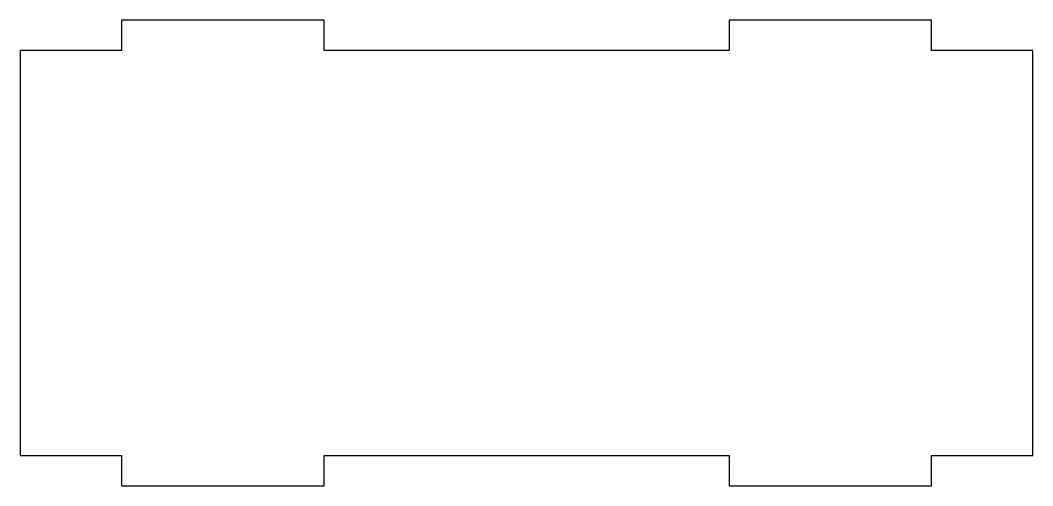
# Model space of a CAD drawing. Header units: metres. Extents: x 0 to 100, y 0 to 46.
import ezdxf

# ---------------------------------------------------------------- set-up
doc = ezdxf.new("R2010")
doc.units = ezdxf.units.M
doc.layers.add('CUT', color=7, linetype='Continuous')

msp = doc.modelspace()

# ---------------------------------------------------------------- linework, layer by layer
at = {"layer": 'CUT', "color": 7}
msp.add_lwpolyline([(0, 3), (10, 3), (10, 0), (30, 0), (30, 3), (70, 3), (70, 0), (90, 0), (90, 3), (100, 3), (100, 43), (90, 43), (90, 46), (70, 46), (70, 43), (30, 43), (30, 46), (10, 46), (10, 43), (0, 43)], close=True, dxfattribs=at)

doc.saveas('drawing.dxf')
